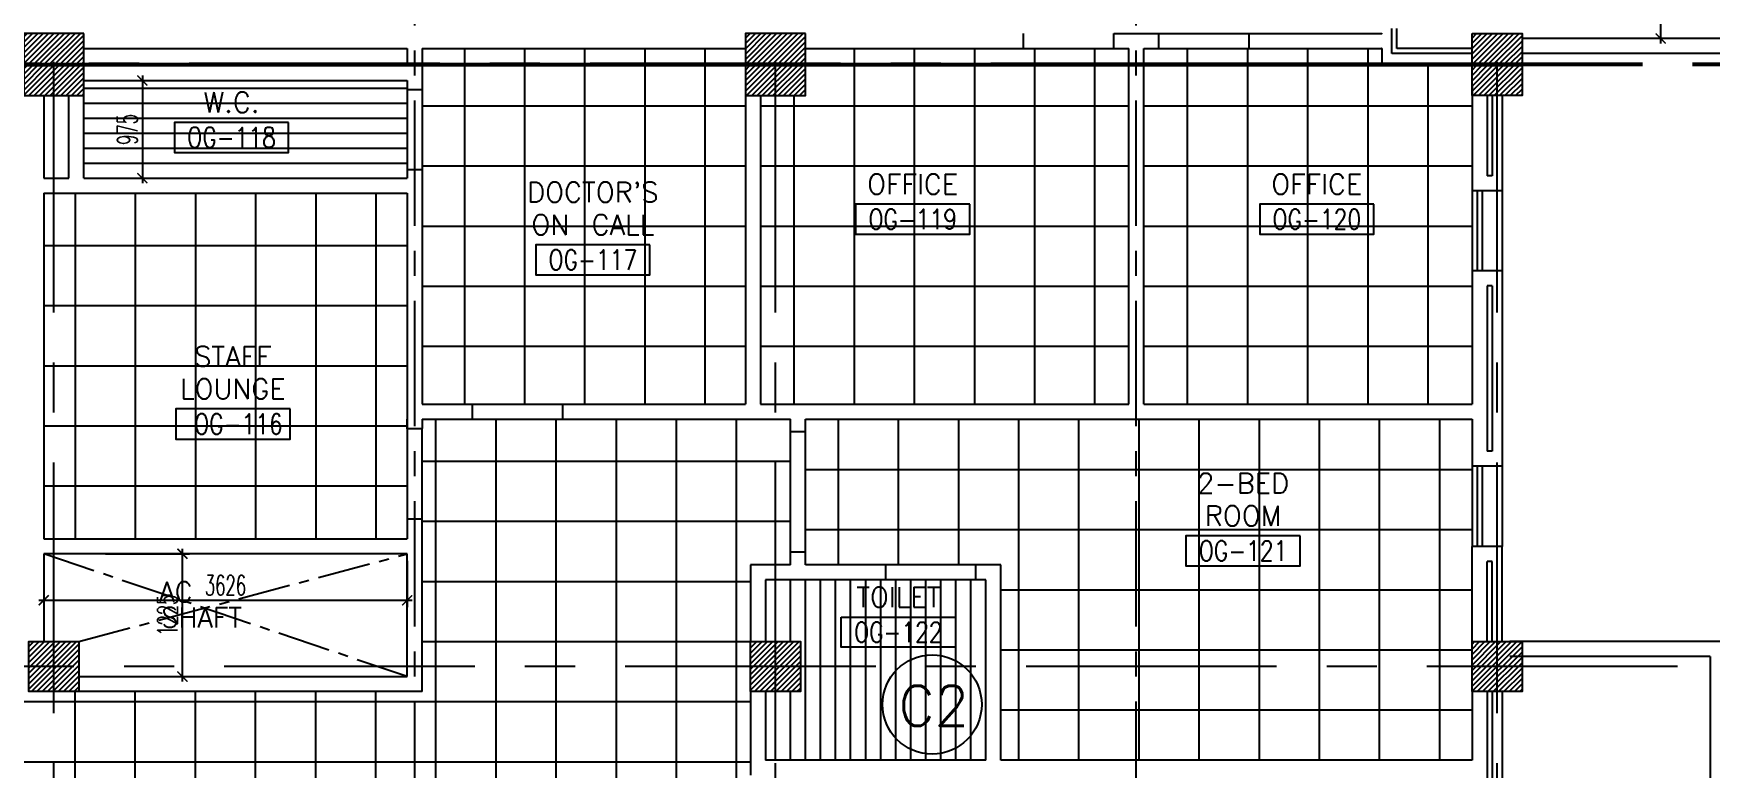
# Model space of a CAD drawing. Extents: x 88852.7 to 88945.7, y 39921.6 to 40001.1.
# Drawn here: x 88920.61 to 88937.34, y 39949.06 to 39956.4 of the extents above; entities that cross this region are included whole.
import ezdxf
from ezdxf.enums import TextEntityAlignment as Align

# ---------------------------------------------------------------- set-up
doc = ezdxf.new("R2010")
doc.units = 0
doc.header["$MEASUREMENT"] = 0
doc.header["$PDMODE"] = 34
for name, pattern in [('CENTER', [2, 1.25, -0.25, 0.25, -0.25]), ('CENTER2', [1.125, 0.75, -0.125, 0.125, -0.125]), ('CENTERX2', [4, 2.5, -0.5, 0.5, -0.5])]:
    doc.linetypes.add(name, pattern=pattern)
doc.layers.get('0').update_dxf_attribs({"color": 4, "linetype": 'CONTINUOUS'})
doc.layers.get('DEFPOINTS').update_dxf_attribs({"linetype": 'CONTINUOUS'})
for name, color, linetype in [('AX-DIM', 4, 'CONTINUOUS'), ('AXES', 11, 'CENTERX2'), ('AXES1', 11, 'CENTER'), ('CEILING', 4, 'CONTINUOUS'), ('CEILING-MARKER', 6, 'CONTINUOUS'), ('COL', 2, 'CONTINUOUS'), ('DIM', 4, 'CONTINUOUS'), ('EJ', 11, 'CONTINUOUS'), ('HAT', 11, 'CONTINUOUS'), ('INSUL', 4, 'CONTINUOUS'), ('PROJ-L', 3, 'CONTINUOUS'), ('RM-BOX', 11, 'CONTINUOUS'), ('RM-NAME', 11, 'CONTINUOUS'), ('RM-NO', 11, 'CONTINUOUS'), ('ROOF', 7, 'CONTINUOUS'), ('TXT', 2, 'CONTINUOUS'), ('WALL', 2, 'CONTINUOUS'), ('WIN', 3, 'CONTINUOUS')]:
    doc.layers.add(name, color=color, linetype=linetype)
doc.styles.add('ROMANS', font='ROMANS.shx', dxfattribs={"width": 0.6})
doc.dimstyles.new('DIM-OUT', dxfattribs={"dimscale": 0, "dimtxt": 0.24, "dimasz": 0.08, "dimexe": 0.02, "dimexo": 0.02, "dimgap": 0.05, "dimtad": 1, "dimdec": 0, "dimlfac": 1000, "dimzin": 0, "dimtxsty": 'ROMANS', "dimblk1": 'ARCHTICK', "dimblk2": 'ARCHTICK', "dimsah": 1, "dimcen": 0.01, "dimdle": 0.08, "dimclrd": 4, "dimclre": 4, "dimclrt": 2, "dimazin": 3, "dimtp": 2, "dimtm": 2, "dimtfac": 0.114286, "dimtdec": 0, "dimtix": 1, "dimtmove": 0, "dimatfit": 3, "dimtolj": 1, "dimtzin": 0})
doc.dimstyles.new('STANDARD_IN', dxfattribs={"dimtxt": 0.2, "dimasz": 0.1, "dimexe": 0.07, "dimexo": 0.07, "dimgap": 0.05, "dimtad": 1, "dimdec": 0, "dimlfac": 1000, "dimzin": 0, "dimtxsty": 'ROMANS', "dimblk": 'ARCHTICK', "dimcen": 0.05, "dimdle": 0.05, "dimclrd": 4, "dimclre": 4, "dimclrt": 2, "dimazin": 3, "dimtfac": 1, "dimtdec": 0, "dimtmove": 0, "dimatfit": 3, "dimtolj": 1, "dimtzin": 0})

# ---------------------------------------------------------------- blocks, each defined once
blk = doc.blocks.new('_ARCHTICK')
at = {"color": 0, "linetype": 'BYBLOCK', "const_width": 0.15}
blk.add_lwpolyline([(-0.5, -0.5), (0.5, 0.5)], dxfattribs=at)
blk = doc.blocks.new('*D47')
at = {"layer": 'AX-DIM', "color": 4}
for p, q in [((88944.31, 39987.63), (88944.31, 39928.15)), ((88935.48, 39987.55), (88944.33, 39987.55)), ((88935.48, 39928.23), (88944.33, 39928.23))]:
    blk.add_line(p, q, dxfattribs=at)
at = {"layer": 'DEFPOINTS', "color": 0}
for p in [(88935.46, 39987.55), (88935.46, 39928.23), (88944.31, 39928.23)]:
    blk.add_point(p, dxfattribs=at)
at = {"layer": 'AX-DIM', "color": 4, "xscale": 0.08, "yscale": 0.08, "zscale": 0.08}
for p, rotation in [((88944.31, 39987.55), 90), ((88944.31, 39928.23), 270)]:
    blk.add_blockref('_ARCHTICK', p, dxfattribs=dict(at, rotation=rotation))
at = {"layer": 'AX-DIM', "color": 2, "insert": (88944.14, 39957.89), "char_height": 0.24, "attachment_point": 5, "rotation": 90, "style": 'ROMANS'}
blk.add_mtext('\\A1;59320', dxfattribs=at)
blk = doc.blocks.new('*D156')
at = {"layer": 'DEFPOINTS', "color": 0, "linetype": 'BYBLOCK'}
for p in [(88921.693, 39955.93), (88921.693, 39954.955), (88921.693, 39954.955)]:
    blk.add_point(p, dxfattribs=at)
at = {"layer": 'DIM', "color": 4, "linetype": 'BYBLOCK'}
blk.add_line((88921.693, 39955.98), (88921.693, 39954.905), dxfattribs=at)
at = {"layer": 'DIM', "color": 4, "linetype": 'BYBLOCK', "xscale": 0.1, "yscale": 0.1, "zscale": 0.1}
for p, rotation in [((88921.693, 39955.93), 90), ((88921.693, 39954.955), 270)]:
    blk.add_blockref('_ARCHTICK', p, dxfattribs=dict(at, rotation=rotation))
at = {"layer": 'DIM', "color": 2, "linetype": 'BYBLOCK', "insert": (88921.543, 39955.442), "char_height": 0.2, "attachment_point": 5, "rotation": 90, "style": 'ROMANS'}
blk.add_mtext('\\A1;975', dxfattribs=at)
blk = doc.blocks.new('*D159')
at = {"layer": 'DEFPOINTS', "color": 0, "linetype": 'BYBLOCK'}
for p in [(88921.254, 39951.205), (88922.093, 39951.205), (88921.254, 39949.98)]:
    blk.add_point(p, dxfattribs=at)
at = {"layer": 'DIM', "color": 4, "linetype": 'BYBLOCK'}
for p, q in [((88921.324, 39951.205), (88922.163, 39951.205)), ((88922.093, 39949.93), (88922.093, 39951.255)), ((88921.324, 39949.98), (88922.163, 39949.98))]:
    blk.add_line(p, q, dxfattribs=at)
at = {"layer": 'DIM', "color": 4, "linetype": 'BYBLOCK', "xscale": 0.1, "yscale": 0.1, "zscale": 0.1}
for p, rotation in [((88922.093, 39951.205), 90), ((88922.093, 39949.98), 270)]:
    blk.add_blockref('_ARCHTICK', p, dxfattribs=dict(at, rotation=rotation))
at = {"layer": 'DIM', "color": 2, "linetype": 'BYBLOCK', "insert": (88921.943, 39950.592), "char_height": 0.2, "attachment_point": 5, "rotation": 90, "style": 'ROMANS'}
blk.add_mtext('\\A1;1225', dxfattribs=at)
blk = doc.blocks.new('*D160')
at = {"layer": 'DEFPOINTS', "color": 0, "linetype": 'BYBLOCK'}
for p in [(88920.709, 39951.205), (88924.335, 39951.205), (88924.335, 39950.741)]:
    blk.add_point(p, dxfattribs=at)
at = {"layer": 'DIM', "color": 4, "linetype": 'BYBLOCK'}
for p, q in [((88920.709, 39951.135), (88920.709, 39950.671)), ((88924.335, 39951.135), (88924.335, 39950.671)), ((88920.659, 39950.741), (88924.385, 39950.741))]:
    blk.add_line(p, q, dxfattribs=at)
at = {"layer": 'DIM', "color": 4, "linetype": 'BYBLOCK', "xscale": 0.1, "yscale": 0.1, "zscale": 0.1, "rotation": 180}
blk.add_blockref('_ARCHTICK', (88920.709, 39950.741), dxfattribs=at)
at = {"layer": 'DIM', "color": 4, "linetype": 'BYBLOCK', "xscale": 0.1, "yscale": 0.1, "zscale": 0.1}
blk.add_blockref('_ARCHTICK', (88924.335, 39950.741), dxfattribs=at)
at = {"layer": 'DIM', "color": 2, "linetype": 'BYBLOCK', "insert": (88922.522, 39950.891), "char_height": 0.2, "attachment_point": 5, "style": 'ROMANS'}
blk.add_mtext('\\A1;3626', dxfattribs=at)
blk = doc.blocks.new('*D155')
at = {"layer": 'DEFPOINTS', "color": 0, "linetype": 'BYBLOCK'}
for p in [(88936.909, 39959.45), (88936.842, 39956.35), (88936.909, 39956.35)]:
    blk.add_point(p, dxfattribs=at)
at = {"layer": 'DIM', "color": 4, "linetype": 'BYBLOCK'}
for p, q in [((88936.839, 39959.45), (88936.772, 39959.45)), ((88936.842, 39959.5), (88936.842, 39956.3)), ((88936.839, 39956.35), (88936.772, 39956.35))]:
    blk.add_line(p, q, dxfattribs=at)
at = {"layer": 'DIM', "color": 4, "linetype": 'BYBLOCK', "xscale": 0.1, "yscale": 0.1, "zscale": 0.1}
for p, rotation in [((88936.842, 39959.45), 90), ((88936.842, 39956.35), 270)]:
    blk.add_blockref('_ARCHTICK', p, dxfattribs=dict(at, rotation=rotation))
at = {"layer": 'DIM', "color": 2, "linetype": 'BYBLOCK', "insert": (88936.692, 39957.9), "char_height": 0.2, "attachment_point": 5, "rotation": 90, "style": 'ROMANS'}
blk.add_mtext('\\A1;3100', dxfattribs=at)
blk = doc.blocks.new('*X147')
at = {"color": 0}
for p, q in [((253128, 139850), (253628, 140350)), ((253129, 139903), (253575, 140350)), ((253129, 139956), (253522, 140350)), ((253129, 140009), (253469, 140350)), ((253129, 140062), (253416, 140350)), ((253129, 140115), (253363, 140350)), ((253129, 140168), (253310, 140350)), ((253129, 140221), (253257, 140350)), ((253129, 140274), (253204, 140350)), ((253129, 140327), (253151, 140350)), ((253181, 139850), (253629, 140297)), ((253234, 139850), (253629, 140244)), ((253287, 139850), (253629, 140191)), ((253340, 139850), (253629, 140138)), ((253393, 139850), (253629, 140085)), ((253446, 139850), (253629, 140032)), ((253499, 139850), (253629, 139979)), ((253553, 139850), (253629, 139926)), ((253606, 139850), (253629, 139873))]:
    blk.add_line(p, q, dxfattribs=at)
blk = doc.blocks.new('COL50')
at = {"layer": 'COL'}
blk.add_lwpolyline([(-250, 250), (-250, -250), (250, -250), (250, 250)], close=True, dxfattribs=at)
blk = doc.blocks.new('RM1')
at = {"layer": 'RM-BOX'}
blk.add_lwpolyline([(570, -200), (-570, -200), (-570, -500), (570, -500)], close=True, dxfattribs=at)
at = {"layer": 'RM-NAME', "style": 'ROMANS'}
blk.add_attdef('ROOMNAME1', text='', height=200, dxfattribs=at).set_placement((0, 324), align=Align.MIDDLE)
blk = doc.blocks.new('C5')
at = {"layer": 'HAT', "linetype": 'BYBLOCK'}
h = blk.add_hatch(dxfattribs=at)
h.set_pattern_fill('ANSI31', color=256, scale=300, style=0)
h.set_pattern_definition([(45, (-223356.182, -51411.005), (-26.516504, 26.516504), [])])
h.paths.add_polyline_path([(300, 300), (0, 300), (0, 0), (300, 0)])
h.paths.add_polyline_path([(600, 300), (300, 300), (300, 0), (600, 0)])
at = {"layer": 'COL'}
blk.add_lwpolyline([(600, 300), (0, 300), (0, 0), (600, 0)], close=True, dxfattribs=at)
blk = doc.blocks.new('*X146')
at = {"color": 0}
for p, q in [((245929, 139863), (246416, 140350)), ((245929, 139916), (246363, 140350)), ((245929, 139969), (246310, 140350)), ((245929, 140022), (246257, 140350)), ((245929, 140075), (246204, 140350)), ((245929, 140128), (246151, 140350)), ((245929, 140181), (246098, 140350)), ((245929, 140234), (246045, 140350)), ((245929, 140287), (245991, 140350)), ((245929, 140340), (245938, 140350)), ((245969, 139850), (246429, 140310)), ((246022, 139850), (246429, 140256)), ((246075, 139850), (246429, 140203)), ((246128, 139850), (246429, 140150)), ((246181, 139850), (246429, 140097)), ((246234, 139850), (246429, 140044)), ((246287, 139850), (246429, 139991)), ((246340, 139850), (246429, 139938)), ((246393, 139850), (246429, 139885))]:
    blk.add_line(p, q, dxfattribs=at)
blk = doc.blocks.new('*X121')
at = {"color": 0}
for p, q in [((238729, 139875), (239203, 140350)), ((238729, 139928), (239150, 140350)), ((238729, 139981), (239097, 140350)), ((238729, 140034), (239044, 140350)), ((238729, 140087), (238991, 140350)), ((238729, 140140), (238938, 140350)), ((238729, 140193), (238885, 140350)), ((238729, 140246), (238832, 140350)), ((238729, 140299), (238779, 140350)), ((238756, 139850), (239229, 140322)), ((238809, 139850), (239229, 140269)), ((238862, 139850), (239229, 140216)), ((238915, 139850), (239229, 140163)), ((238968, 139850), (239229, 140110)), ((239021, 139850), (239229, 140057)), ((239074, 139850), (239229, 140004)), ((239128, 139850), (239229, 139951)), ((239181, 139850), (239229, 139898))]:
    blk.add_line(p, q, dxfattribs=at)

msp = doc.modelspace()

# ---------------------------------------------------------------- hatches: boundary and pattern name
at = {"layer": 'HAT'}
h = msp.add_hatch(dxfattribs=at)
h.set_pattern_fill('ANSI31', color=256, scale=0.3, style=0)
h.set_pattern_definition([(45, (88602.274076, 39905.008557), (-0.0265165043, 0.0265165043), [])])
h.paths.add_polyline_path([(88935.2103, 39956.3996), (88934.9603, 39956.3996), (88934.9603, 39956.0996), (88935.2103, 39956.0996)])
h.paths.add_polyline_path([(88935.4603, 39956.3996), (88935.2103, 39956.3996), (88935.2103, 39956.0996), (88935.4603, 39956.0996)])
h = msp.add_hatch(dxfattribs=at)
h.set_pattern_fill('ANSI31', color=256, scale=0.3, style=0)
h.set_pattern_definition([(45, (88602.274076, 39904.688557), (-0.0265165043, 0.0265165043), [])])
h.paths.add_polyline_path([(88935.2103, 39956.0796), (88934.9603, 39956.0796), (88934.9603, 39955.7796), (88935.2103, 39955.7796)])
h.paths.add_polyline_path([(88935.4603, 39956.0796), (88935.2103, 39956.0796), (88935.2103, 39955.7796), (88935.4603, 39955.7796)])

# ---------------------------------------------------------------- linework, layer by layer
at = {"layer": 'AXES'}
for p, q in [((88920.8103, 39921.6153), (88920.8103, 40000.4279)), ((88928.0103, 39921.6153), (88928.0103, 40000.4279)), ((88928.0103, 39921.6153), (88928.0103, 40000.4279)), ((88935.2103, 39921.6153), (88935.2103, 40000.4279)), ((88944.6603, 39956.0996), (88876.9703, 39956.0996)), ((88944.6603, 39956.0796), (88876.9703, 39956.0796)), ((88945.0103, 39950.0796), (88876.9703, 39950.0796))]:
    msp.add_line(p, q, dxfattribs=at)
at = {"layer": 'AXES1'}
for p, q in [((88924.4103, 39928.4796), (88924.4103, 39987.2996)), ((88931.6103, 39928.4796), (88931.6103, 39987.2996))]:
    msp.add_line(p, q, dxfattribs=at)
at = {"layer": 'CEILING', "linetype": 'CONTINUOUS'}
for p, q in [((88924.909, 39952.6996), (88924.909, 39956.2496)), ((88925.509, 39952.6996), (88925.509, 39956.2496)), ((88926.109, 39952.6996), (88926.109, 39956.2496)), ((88926.709, 39952.6996), (88926.709, 39956.2496)), ((88927.309, 39952.6996), (88927.309, 39956.2496)), ((88928.7978, 39952.6996), (88928.7977, 39956.2496)), ((88929.3978, 39952.6996), (88929.3977, 39956.2496)), ((88929.9978, 39952.6996), (88929.9977, 39956.2496)), ((88930.5978, 39952.6996), (88930.5977, 39956.2496)), ((88931.1978, 39952.6996), (88931.1977, 39956.2496)), ((88932.1228, 39952.6996), (88932.1228, 39956.2496)), ((88932.7228, 39952.6996), (88932.7228, 39956.2496)), ((88933.3228, 39952.6996), (88933.3228, 39956.2496)), ((88933.9228, 39952.6996), (88933.9228, 39956.2496)), ((88934.5228, 39952.6996), (88934.5228, 39956.0996)), ((88921.1103, 39955.8546), (88924.3353, 39955.8546)), ((88921.1103, 39955.7046), (88924.3353, 39955.7046)), ((88927.7103, 39955.6746), (88924.4853, 39955.6746)), ((88931.5353, 39955.6746), (88927.8603, 39955.6746)), ((88928.1978, 39952.6996), (88928.1978, 39955.7796)), ((88934.9603, 39955.6746), (88931.6853, 39955.6746)), ((88921.1103, 39955.5546), (88924.3353, 39955.5546)), ((88921.1103, 39955.4046), (88924.3353, 39955.4046)), ((88921.1103, 39955.2546), (88924.3353, 39955.2546)), ((88921.1103, 39955.1046), (88924.3353, 39955.1046)), ((88927.7103, 39955.0746), (88924.4853, 39955.0746)), ((88931.5353, 39955.0746), (88927.8603, 39955.0746)), ((88934.9603, 39955.0746), (88931.6853, 39955.0746)), ((88921.0228, 39954.8046), (88921.0228, 39951.3546)), ((88921.6228, 39954.8046), (88921.6228, 39951.3546)), ((88922.2228, 39954.8046), (88922.2228, 39951.3546)), ((88922.8228, 39954.8046), (88922.8228, 39951.3546)), ((88923.4228, 39954.8046), (88923.4228, 39951.3546)), ((88924.0228, 39954.8046), (88924.0228, 39951.3546)), ((88927.7103, 39954.4746), (88924.4853, 39954.4746)), ((88931.5353, 39954.4746), (88927.8603, 39954.4746)), ((88934.9603, 39954.4746), (88931.6853, 39954.4746)), ((88924.3353, 39954.2796), (88920.7103, 39954.2796)), ((88927.7103, 39953.8746), (88924.4853, 39953.8746)), ((88931.5353, 39953.8746), (88927.8603, 39953.8746)), ((88934.9603, 39953.8746), (88931.6853, 39953.8746)), ((88924.3353, 39953.6796), (88920.7103, 39953.6796)), ((88927.7103, 39953.2746), (88924.4853, 39953.2746)), ((88931.5353, 39953.2746), (88927.8603, 39953.2746)), ((88934.9603, 39953.2746), (88931.6853, 39953.2746)), ((88924.3353, 39953.0796), (88920.7103, 39953.0796)), ((88924.3353, 39952.4796), (88920.7103, 39952.4796)), ((88924.6228, 39946.7296), (88924.6228, 39952.5496)), ((88925.2228, 39946.7296), (88925.2228, 39952.5496)), ((88925.8228, 39935.5296), (88925.8228, 39952.5496)), ((88926.4228, 39935.9296), (88926.4228, 39952.5496)), ((88927.0228, 39935.9296), (88927.0228, 39952.5496)), ((88927.6228, 39935.9296), (88927.6228, 39952.5496)), ((88928.6353, 39952.5496), (88928.6353, 39951.0946)), ((88929.2353, 39952.5496), (88929.2353, 39951.0946)), ((88929.8353, 39952.5496), (88929.8353, 39951.0946)), ((88930.4353, 39952.5496), (88930.4353, 39949.1446)), ((88931.0353, 39952.5496), (88931.0353, 39949.1446)), ((88931.6353, 39952.5496), (88931.6353, 39949.1446)), ((88932.2353, 39952.5496), (88932.2353, 39949.1446)), ((88932.8353, 39952.5496), (88932.8353, 39949.1446)), ((88933.4353, 39952.5496), (88933.4353, 39949.1446)), ((88934.0353, 39952.5496), (88934.0353, 39949.1446)), ((88934.6353, 39952.5496), (88934.6353, 39949.1446)), ((88924.4853, 39952.1296), (88928.1603, 39952.1296)), ((88928.3103, 39952.0471), (88934.9603, 39952.0471)), ((88924.3353, 39951.8796), (88920.7103, 39951.8796)), ((88924.4853, 39951.5296), (88928.1603, 39951.5296)), ((88928.3103, 39951.4471), (88934.9603, 39951.4471)), ((88924.4853, 39950.9296), (88927.7603, 39950.9296)), ((88928.0103, 39950.3296), (88928.0103, 39950.9446)), ((88928.1603, 39950.3296), (88928.1603, 39950.9446)), ((88928.3103, 39949.1446), (88928.3103, 39950.9446)), ((88928.4603, 39949.1446), (88928.4603, 39950.9446)), ((88928.6103, 39949.1446), (88928.6103, 39950.9446)), ((88928.7603, 39949.1446), (88928.7603, 39950.9446)), ((88928.9103, 39949.1446), (88928.9103, 39950.9446)), ((88929.0603, 39949.1446), (88929.0603, 39950.9446)), ((88929.2103, 39949.1446), (88929.2103, 39950.9446)), ((88929.3603, 39949.1446), (88929.3603, 39950.9446)), ((88929.5103, 39949.1446), (88929.5103, 39950.9446)), ((88929.6603, 39949.1446), (88929.6603, 39950.9446)), ((88929.8103, 39949.1446), (88929.8103, 39950.9446)), ((88929.9603, 39949.1446), (88929.9603, 39950.9446)), ((88930.2603, 39950.8471), (88934.9603, 39950.8471)), ((88924.4853, 39950.3296), (88927.7603, 39950.3296)), ((88930.2603, 39950.2471), (88934.9603, 39950.2471)), ((88921.0228, 39935.9296), (88921.0228, 39949.8296)), ((88921.6228, 39946.7296), (88921.6228, 39949.8296)), ((88921.6228, 39946.7296), (88921.6228, 39949.8296)), ((88922.2228, 39946.7296), (88922.2228, 39949.8296)), ((88922.8228, 39946.7296), (88922.8228, 39949.8296)), ((88923.4228, 39946.7296), (88923.4228, 39949.8296)), ((88924.0228, 39946.7296), (88924.0228, 39949.8296)), ((88928.0103, 39949.1446), (88928.0103, 39949.8296)), ((88928.1603, 39949.1446), (88928.1603, 39949.8296)), ((88910.2603, 39949.7296), (88927.7603, 39949.7296)), ((88930.2603, 39949.6471), (88934.9603, 39949.6471)), ((88910.2603, 39949.1296), (88927.7603, 39949.1296))]:
    msp.add_line(p, q, dxfattribs=at)
at = {"layer": 'CEILING-MARKER', "color": 2}
msp.add_circle((88929.5726, 39949.7006), 0.4949, dxfattribs=at)
at = {"layer": 'COL'}
for points in [[(88934.9603, 39956.3996), (88935.4603, 39956.3996), (88935.4603, 39956.0996), (88934.9603, 39956.0996)], [(88934.9603, 39956.0796), (88935.4603, 39956.0796), (88935.4603, 39955.7796), (88934.9603, 39955.7796)]]:
    msp.add_lwpolyline(points, close=True, dxfattribs=at)
at = {"layer": 'EJ'}
for p, q in [((88859.9253, 39956.0996), (88935.4603, 39956.0996)), ((88859.9253, 39956.0796), (88935.4603, 39956.0796)), ((88902.686, 39956.0996), (88935.336, 39956.0996)), ((88902.686, 39956.0796), (88935.336, 39956.0796)), ((88934.9603, 39956.0996), (88931.6853, 39956.0996)), ((88934.9603, 39956.0796), (88931.6853, 39956.0796))]:
    msp.add_line(p, q, dxfattribs=at)
at = {"layer": 'INSUL'}
for p, q in [((88934.1603, 39956.1996), (88934.1603, 39956.4496)), ((88934.2103, 39956.2496), (88934.2103, 39956.4496)), ((88934.9603, 39956.1996), (88934.1603, 39956.1996)), ((88934.9603, 39956.2496), (88934.2103, 39956.2496)), ((88935.1103, 39955.7796), (88935.1103, 39954.9796)), ((88935.1603, 39955.7796), (88935.1603, 39954.9796)), ((88935.1603, 39954.9796), (88935.1103, 39954.9796)), ((88935.1603, 39953.8796), (88935.1103, 39953.8796)), ((88935.1103, 39953.8796), (88935.1103, 39952.2296)), ((88935.1603, 39953.8796), (88935.1603, 39952.2296)), ((88935.1603, 39952.2296), (88935.1103, 39952.2296)), ((88935.1603, 39951.1296), (88935.1103, 39951.1296)), ((88935.1103, 39950.3296), (88935.1103, 39951.1296)), ((88935.1603, 39950.3296), (88935.1603, 39951.1296)), ((88935.1103, 39949.8296), (88935.1103, 39947.0296)), ((88935.1603, 39949.8296), (88935.1603, 39947.0296))]:
    msp.add_line(p, q, dxfattribs=at)
at = {"layer": 'PROJ-L', "linetype": 'CONTINUOUS'}
for p, q in [((88937.486, 39950.3296), (88935.336, 39950.3296)), ((88937.336, 39950.1796), (88935.336, 39950.1796)), ((88937.336, 39950.1796), (88937.336, 39942.7796))]:
    msp.add_line(p, q, dxfattribs=at)
at = {"layer": 'ROOF'}
for p, q in [((88937.5353, 39956.3496), (88935.4603, 39956.3496)), ((88937.5353, 39956.1996), (88935.4603, 39956.1996))]:
    msp.add_line(p, q, dxfattribs=at)
at = {"layer": 'WALL'}
for p, q in [((88930.4853, 39956.2496), (88930.4853, 39956.3996)), ((88931.3853, 39956.3996), (88931.8353, 39956.3996)), ((88931.3853, 39956.2496), (88931.3853, 39956.3996)), ((88931.8353, 39956.3996), (88934.0573, 39956.3996)), ((88931.8353, 39956.2496), (88931.8353, 39956.3996)), ((88932.7353, 39956.2496), (88932.7353, 39956.3996)), ((88921.1103, 39956.2496), (88924.3353, 39956.2496)), ((88924.3353, 39956.2496), (88924.3353, 39956.0996)), ((88924.4853, 39956.2496), (88924.4853, 39956.0996)), ((88924.4853, 39956.2496), (88927.7103, 39956.2496)), ((88928.3103, 39956.2496), (88931.3853, 39956.2496)), ((88931.3853, 39956.2496), (88931.5353, 39956.2496)), ((88931.5353, 39956.0996), (88931.5353, 39956.2496)), ((88931.6853, 39956.0996), (88931.6853, 39956.2496)), ((88931.6853, 39956.2496), (88931.8353, 39956.2496)), ((88931.8353, 39956.2496), (88934.0573, 39956.2496)), ((88934.0603, 39956.2466), (88934.0603, 39956.0996)), ((88921.1103, 39956.0796), (88924.3353, 39956.0796)), ((88924.4853, 39956.0996), (88924.3353, 39956.0996)), ((88924.4853, 39956.0796), (88924.3353, 39956.0796)), ((88924.4853, 39956.0796), (88924.4853, 39955.8421)), ((88931.5353, 39956.0996), (88931.6853, 39956.0996)), ((88931.5353, 39956.0796), (88931.6853, 39956.0796)), ((88931.5353, 39952.6996), (88931.5353, 39956.0796)), ((88931.6853, 39952.6996), (88931.6853, 39956.0796)), ((88934.0603, 39956.0996), (88934.9603, 39956.0996)), ((88921.1103, 39955.9296), (88924.3353, 39955.9296)), ((88924.3353, 39955.9296), (88924.3353, 39955.8421)), ((88924.3353, 39955.8421), (88924.3353, 39954.9546)), ((88924.4853, 39955.8421), (88924.4853, 39952.6996)), ((88934.9603, 39955.8796), (88934.9603, 39954.8296)), ((88920.7103, 39955.7796), (88920.7103, 39954.9546)), ((88920.9603, 39954.9546), (88920.9603, 39955.7796)), ((88921.1103, 39954.9546), (88921.1103, 39955.7796)), ((88927.7103, 39955.7796), (88927.7103, 39952.6996)), ((88927.8603, 39955.7796), (88927.8603, 39952.6996)), ((88935.2603, 39955.7796), (88935.2603, 39954.8296)), ((88920.7103, 39954.9546), (88920.9603, 39954.9546)), ((88921.1103, 39954.9546), (88924.3353, 39954.9546)), ((88935.2603, 39954.8296), (88934.9603, 39954.8296)), ((88920.7103, 39954.8046), (88924.3353, 39954.8046)), ((88920.7103, 39954.8046), (88920.7103, 39951.3546)), ((88924.3353, 39954.8046), (88924.3353, 39952.4571)), ((88935.2603, 39954.0296), (88934.9603, 39954.0296)), ((88934.9603, 39954.0296), (88934.9603, 39952.6996)), ((88935.2603, 39954.0296), (88935.2603, 39952.0796)), ((88924.4853, 39952.6996), (88924.9853, 39952.6996)), ((88924.9853, 39952.6996), (88924.9853, 39952.5496)), ((88924.9853, 39952.6996), (88927.7103, 39952.6996)), ((88925.8853, 39952.6996), (88925.8853, 39952.5496)), ((88927.8603, 39952.6996), (88931.5353, 39952.6996)), ((88931.6853, 39952.6996), (88934.9603, 39952.6996)), ((88924.3353, 39952.4521), (88924.3353, 39952.5496)), ((88924.4853, 39952.5496), (88924.4853, 39952.4571)), ((88924.4853, 39952.5496), (88924.9853, 39952.5496)), ((88924.9853, 39952.5496), (88928.1603, 39952.5496)), ((88928.3103, 39952.5496), (88934.9603, 39952.5496)), ((88934.9603, 39952.5496), (88934.9603, 39952.0796)), ((88924.3353, 39952.4521), (88924.3353, 39951.3546)), ((88924.4853, 39949.8296), (88924.4853, 39952.4521)), ((88935.2603, 39952.0796), (88934.9603, 39952.0796)), ((88920.7103, 39951.3546), (88924.3353, 39951.3546)), ((88920.7093, 39951.2046), (88920.7093, 39950.3296)), ((88924.3353, 39951.2046), (88920.7093, 39951.2046)), ((88924.3353, 39949.9796), (88924.3353, 39951.2046)), ((88935.2603, 39951.2796), (88934.9603, 39951.2796)), ((88934.9603, 39950.3296), (88934.9603, 39951.2796)), ((88935.2603, 39950.3296), (88935.2603, 39951.2796)), ((88927.7603, 39951.0946), (88927.7603, 39950.3296)), ((88928.1603, 39951.0946), (88927.7603, 39951.0946)), ((88929.1103, 39951.0946), (88928.3103, 39951.0946)), ((88930.2603, 39951.0946), (88929.1103, 39951.0946)), ((88927.9103, 39950.9446), (88927.9103, 39950.3296)), ((88929.1103, 39950.9446), (88927.9103, 39950.9446)), ((88930.1103, 39950.9446), (88929.1103, 39950.9446)), ((88921.0603, 39949.9796), (88924.3353, 39949.9796)), ((88924.4853, 39949.8296), (88921.0603, 39949.8296)), ((88927.7603, 39949.8296), (88927.7603, 39948.9946)), ((88927.9103, 39949.8296), (88927.9103, 39949.1446)), ((88934.9603, 39949.8296), (88934.9603, 39949.1446)), ((88935.2603, 39949.8296), (88935.2603, 39946.8796)), ((88930.1103, 39949.1446), (88927.9103, 39949.1446)), ((88934.9603, 39949.1446), (88930.2603, 39949.1446))]:
    msp.add_line(p, q, dxfattribs=at)
at = {"layer": 'WALL', "linetype": 'BYBLOCK'}
for p, q in [((88924.3353, 39955.8421), (88924.4853, 39955.8421)), ((88924.3353, 39955.0421), (88924.4853, 39955.0421)), ((88928.1603, 39952.4221), (88928.1603, 39952.5496)), ((88928.3103, 39952.4221), (88928.3103, 39952.5496)), ((88924.4853, 39952.4521), (88924.3353, 39952.4521)), ((88928.3103, 39952.4221), (88928.1603, 39952.4221)), ((88928.1603, 39951.0946), (88928.1603, 39952.4221)), ((88928.3103, 39951.0946), (88928.3103, 39952.4221)), ((88924.4853, 39951.5521), (88924.3353, 39951.5521)), ((88928.3103, 39951.2221), (88928.1603, 39951.2221)), ((88929.1103, 39950.9446), (88929.1103, 39951.0946)), ((88930.0103, 39950.9446), (88930.0103, 39951.0946)), ((88930.2603, 39949.1446), (88930.2603, 39951.0946)), ((88930.1103, 39949.1446), (88930.1103, 39950.9446))]:
    msp.add_line(p, q, dxfattribs=at)
at = {"layer": 'WALL', "color": 97, "linetype": 'CENTER2', "ltscale": 0.7}
for p, q in [((88924.3353, 39949.9796), (88920.7093, 39951.2046)), ((88921.0603, 39950.3296), (88924.3353, 39951.2046))]:
    msp.add_line(p, q, dxfattribs=at)
at = {"layer": 'WALL', "linetype": 'BYBLOCK', "ltscale": 0.3}
for points in [[(88920.5603, 39950.3296), (88921.0603, 39950.3296), (88921.0603, 39949.8296), (88920.5603, 39949.8296)], [(88927.7603, 39950.3296), (88928.2603, 39950.3296), (88928.2603, 39949.8296), (88927.7603, 39949.8296)], [(88934.9603, 39950.3296), (88935.4603, 39950.3296), (88935.4603, 39949.8296), (88934.9603, 39949.8296)]]:
    msp.add_lwpolyline(points, close=True, dxfattribs=at)
at = {"layer": 'WALL'}
for centre, start, end in [((88934.0573, 39956.4026), 270, 0), ((88934.0573, 39956.4026), 270, 0), ((88934.0573, 39956.2466), 0, 90)]:
    msp.add_arc(centre, 0.003, start, end, dxfattribs=at)
at = {"layer": 'WIN'}
for p, q in [((88934.9603, 39954.8296), (88934.9603, 39954.0296)), ((88935.0103, 39954.8296), (88935.0103, 39954.0296)), ((88935.0603, 39954.8296), (88935.0603, 39954.0296)), ((88935.2603, 39954.8296), (88935.2603, 39954.0296)), ((88934.9603, 39952.0796), (88934.9603, 39951.2796)), ((88935.0103, 39952.0796), (88935.0103, 39951.2796)), ((88935.0603, 39952.0796), (88935.0603, 39951.2796)), ((88935.2603, 39952.0796), (88935.2603, 39951.2796))]:
    msp.add_line(p, q, dxfattribs=at)

# ---------------------------------------------------------------- block references
at = {"layer": 'COL', "linetype": 'BYBLOCK', "xscale": 0.001, "yscale": 0.001, "zscale": 0.001}
for p in [(88920.5103, 39956.0996), (88927.7103, 39956.0996), (88920.5103, 39955.7796), (88927.7103, 39955.7796)]:
    msp.add_blockref('C5', p, dxfattribs=at)
at = {"layer": 'COL', "xscale": -0.001, "yscale": 0.001, "zscale": 0.001}
for p in [(88920.8103, 39950.0796), (88928.0103, 39950.0796), (88935.2103, 39950.0796)]:
    msp.add_blockref('COL50', p, dxfattribs=at)
at = {"layer": 'HAT', "xscale": 0.001, "yscale": 0.001, "zscale": 0.001}
for name in ['*X121', '*X146', '*X147']:
    msp.add_blockref(name, (88681.8317, 39809.9798), dxfattribs=at)
at = {"layer": 'RM-NAME'}
ref = msp.add_blockref('RM1', (88922.5824, 39955.7127), dxfattribs=dict(at, xscale=0.001, yscale=0.001, zscale=0.001))
ref.add_attrib('ROOMNO', 'OG-118', dxfattribs={"layer": 'RM-NO', "height": 0.2, "style": 'ROMANS', "width": 0.8}).set_placement((88922.5824, 39955.3627), align=Align.MIDDLE)
ref.add_attrib('ROOMNAME2', 'W.C.', dxfattribs={"height": 0.2, "style": 'ROMANS'}).set_placement((88922.5824, 39955.7127), align=Align.MIDDLE)
ref = msp.add_blockref('RM1', (88929.3792, 39954.8954), dxfattribs=dict(at, xscale=0.001, yscale=0.001, zscale=0.001))
ref.add_attrib('ROOMNO', 'OG-119', dxfattribs={"layer": 'RM-NO', "height": 0.2, "style": 'ROMANS', "width": 0.8}).set_placement((88929.3792, 39954.5454), align=Align.MIDDLE)
ref.add_attrib('ROOMNAME2', 'OFFICE', dxfattribs={"height": 0.2, "style": 'ROMANS'}).set_placement((88929.3792, 39954.8954), align=Align.MIDDLE)
ref = msp.add_blockref('RM1', (88933.4113, 39954.8954), dxfattribs=dict(at, xscale=0.001, yscale=0.001, zscale=0.001))
ref.add_attrib('ROOMNO', 'OG-120', dxfattribs={"layer": 'RM-NO', "height": 0.2, "style": 'ROMANS', "width": 0.8}).set_placement((88933.4113, 39954.5454), align=Align.MIDDLE)
ref.add_attrib('ROOMNAME2', 'OFFICE', dxfattribs={"height": 0.2, "style": 'ROMANS'}).set_placement((88933.4113, 39954.8954), align=Align.MIDDLE)
ref = msp.add_blockref('RM1', (88926.1877, 39954.491), dxfattribs=dict(at, xscale=0.001, yscale=0.001, zscale=0.001))
ref.add_attrib('ROOMNO', 'OG-117', dxfattribs={"layer": 'RM-NO', "height": 0.2, "style": 'ROMANS', "width": 0.8}).set_placement((88926.1877, 39954.141), align=Align.MIDDLE)
ref.add_attrib('ROOMNAME2', 'ON-CALL', dxfattribs={"height": 0.2, "style": 'ROMANS'}).set_placement((88926.1877, 39954.491), align=Align.MIDDLE)
ref.add_attrib('ROOMNAME1', "DOCTOR'S", dxfattribs={"height": 0.2, "style": 'ROMANS'}).set_placement((88926.1877, 39954.8148), align=Align.MIDDLE)
ref = msp.add_blockref('RM1', (88922.5962, 39952.8513), dxfattribs=dict(at, xscale=0.001, yscale=0.001, zscale=0.001))
ref.add_attrib('ROOMNO', ' OG-116', dxfattribs={"layer": 'RM-NO', "height": 0.2, "style": 'ROMANS', "width": 0.8}).set_placement((88922.5962, 39952.5013), align=Align.MIDDLE)
ref.add_attrib('ROOMNAME2', 'LOUNGE', dxfattribs={"height": 0.2, "style": 'ROMANS'}).set_placement((88922.5962, 39952.8513), align=Align.MIDDLE)
ref.add_attrib('ROOMNAME1', 'STAFF', dxfattribs={"height": 0.2, "style": 'ROMANS'}).set_placement((88922.5962, 39953.1751), align=Align.MIDDLE)
ref = msp.add_blockref('RM1', (88932.6758, 39951.5854), dxfattribs=dict(at, xscale=0.001, yscale=0.001, zscale=0.001))
ref.add_attrib('ROOMNO', 'OG-121', dxfattribs={"layer": 'RM-NO', "height": 0.2, "style": 'ROMANS', "width": 0.8}).set_placement((88932.6758, 39951.2354), align=Align.MIDDLE)
ref.add_attrib('ROOMNAME2', 'ROOM', dxfattribs={"height": 0.2, "style": 'ROMANS'}).set_placement((88932.6758, 39951.5854), align=Align.MIDDLE)
ref.add_attrib('ROOMNAME1', '2-BED', dxfattribs={"height": 0.2, "style": 'ROMANS'}).set_placement((88932.6758, 39951.9092), align=Align.MIDDLE)
ref = msp.add_blockref('RM1', (88929.2356, 39950.7727), dxfattribs=dict(at, xscale=-0.001, yscale=0.001, zscale=0.001))
ref.add_attrib('ROOMNO', 'OG-122', dxfattribs={"layer": 'RM-NO', "height": 0.2, "style": 'ROMANS', "width": 0.8}).set_placement((88929.2356, 39950.4227), align=Align.MIDDLE)
ref.add_attrib('ROOMNAME2', 'TOILET', dxfattribs={"height": 0.2, "style": 'ROMANS'}).set_placement((88929.2356, 39950.7727), align=Align.MIDDLE)

# ---------------------------------------------------------------- texts
at = {"layer": 'RM-NAME', "style": 'ROMANS'}
for s, p in [('AC', (88922.0275, 39950.8265)), ('SHAFT', (88922.2841, 39950.57))]:
    msp.add_text(s, height=0.2, dxfattribs=at).set_placement(p, align=Align.MIDDLE)
at = {"layer": 'TXT', "color": 6, "style": 'ROMANS'}
msp.add_text('C2', height=0.4, dxfattribs=at).set_placement((88929.2382, 39949.4882))

# ---------------------------------------------------------------- dimensions: what is measured, and where the dimension line sits
at = {"layer": 'AX-DIM'}
dim = msp.add_linear_dim(base=(88944.3103, 39928.2296), p1=(88935.4603, 39987.5496), p2=(88935.4603, 39928.2296), angle=270, dimstyle='DIM-OUT', override={"dimscale": 1}, dxfattribs=at)
dim.commit()
dim.dimension.update_dxf_attribs({"geometry": '*D47', "text_midpoint": (88944.1403, 39957.8896)})
at = {"layer": 'DIM', "linetype": 'BYBLOCK', "ltscale": 0.3}
for base, p1, p2, picture, middle in [((88936.8415, 39956.3496), (88936.9093, 39959.4496), (88936.9093, 39956.3496), '*D155', (88936.6915, 39957.8996)), ((88921.6926, 39954.9546), (88921.6926, 39955.9296), (88921.6926, 39954.9546), '*D156', (88921.5426, 39955.4421)), ((88922.0927, 39951.2046), (88921.2538, 39949.9796), (88921.2538, 39951.2046), '*D159', (88921.9427, 39950.5921))]:
    dim = msp.add_linear_dim(base=base, p1=p1, p2=p2, angle=90, dimstyle='STANDARD_IN', dxfattribs=at)
    dim.commit()
    dim.dimension.update_dxf_attribs({"geometry": picture, "text_midpoint": middle})
dim = msp.add_linear_dim(base=(88924.3353, 39950.741), p1=(88920.7093, 39951.2046), p2=(88924.3353, 39951.2046), dimstyle='STANDARD_IN', dxfattribs=at)
dim.commit()
dim.dimension.update_dxf_attribs({"geometry": '*D160', "text_midpoint": (88922.5223, 39950.891)})

doc.saveas('drawing.dxf')
